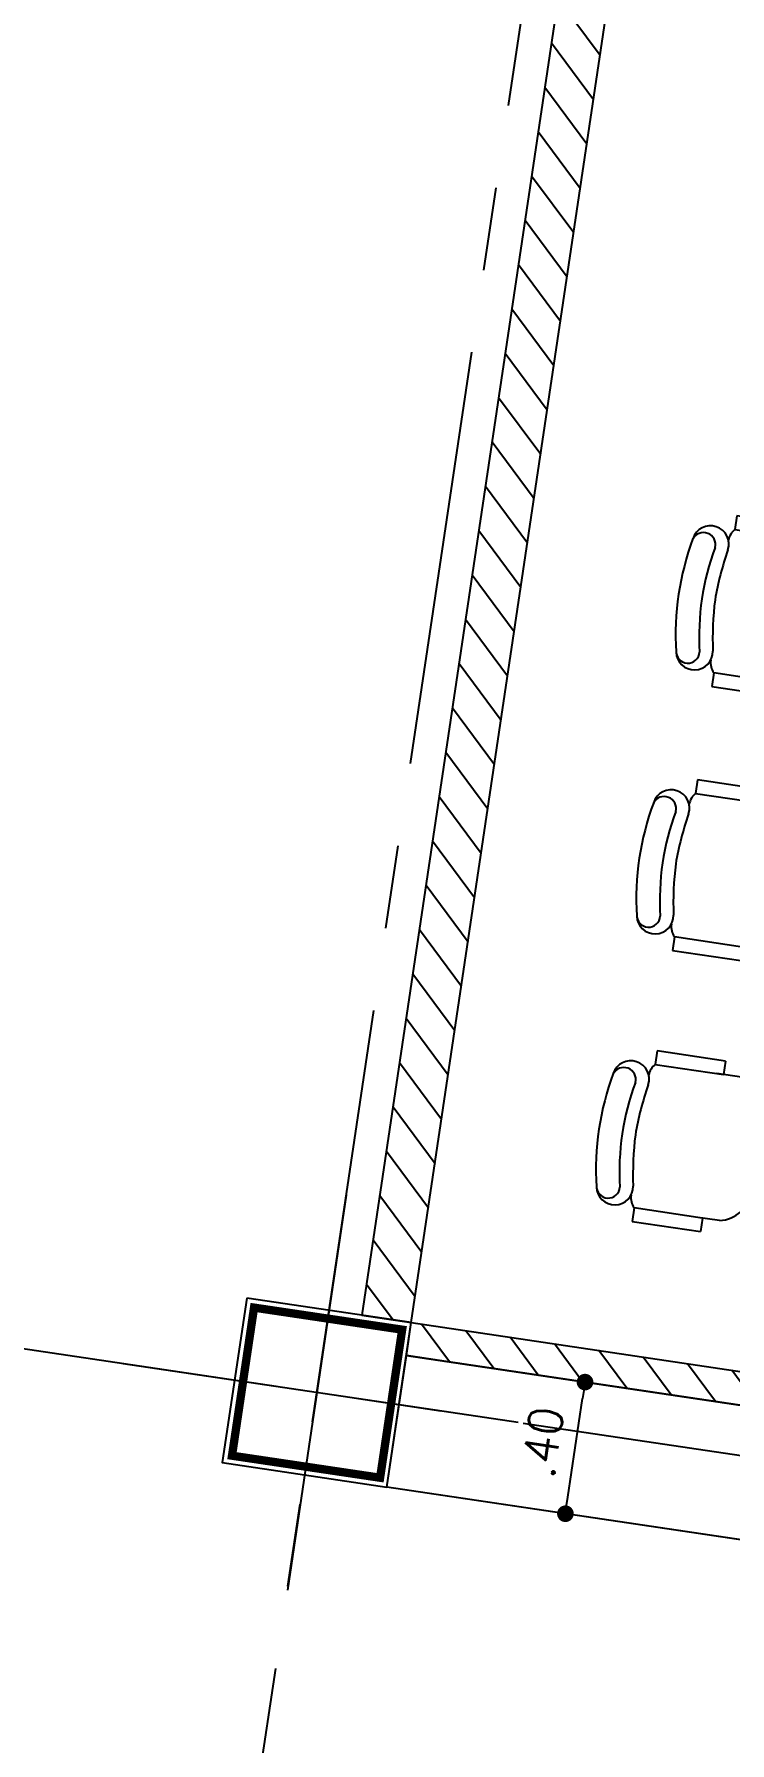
# Model space of a CAD drawing. Header units: millimetres. Extents: x 338 to 506, y 179 to 335.
# Drawn here: x 404.2 to 406.29, y 241.93 to 247.07 of the extents above; entities that cross this region are included whole.
import ezdxf

# ---------------------------------------------------------------- set-up
doc = ezdxf.new("R2010")
doc.units = ezdxf.units.MM
doc.linetypes.add('CENTER', pattern=[2, 1.25, -0.25, 0.25, -0.25])
doc.linetypes.add('DASHED2', pattern=[0.375, 0.25, -0.125])
for name, color, linetype in [('COLUMNAS', 252, 'Continuous'), ('CUBIERTA', 254, 'Continuous'), ('EJES-COLUMNAS', 3, 'CENTER'), ('EJES_DE_COLUMNA', 255, 'DASHED2'), ('EQUIPAMENTO', 4, 'Continuous'), ('MUROS', 32, 'Continuous'), ('PUPITRES', 8, 'Continuous')]:
    doc.layers.add(name, color=color, linetype=linetype)
doc.styles.add('NOTAS', font='simplex.shx')
doc.styles.get("Standard").update_dxf_attribs({"font": 'ARIALUNI.ttf'})
doc.dimstyles.new('ROMANS', dxfattribs={"dimtxt": 0.1, "dimasz": 0.05, "dimexe": 0.04, "dimexo": 0.5, "dimgap": 0.05, "dimtad": 1, "dimtih": 1, "dimtoh": 1, "dimdec": 4, "dimzin": 5, "dimdsep": 46, "dimtxsty": 'Standard', "dimsah": 1, "dimcen": 0.05, "dimse1": 1, "dimse2": 1, "dimclrd": 7, "dimclre": 7, "dimclrt": 7, "dimadec": 0, "dimazin": 0, "dimtfac": 1, "dimtdec": 4, "dimtix": 1, "dimtmove": 2, "dimatfit": 3, "dimfxl": 1, "dimtolj": 1, "dimarcsym": 0})

# ---------------------------------------------------------------- blocks, each defined once
blk = doc.blocks.new('*X901')
at = {"color": 0}
for p, q in [((62.6904, 89.7577), (62.5954, 89.6627)), ((62.8251, 89.7577), (62.6751, 89.6077)), ((62.9598, 89.7577), (62.8098, 89.6077)), ((63.0945, 89.7577), (62.9445, 89.6077)), ((63.2292, 89.7577), (63.0792, 89.6077)), ((63.3639, 89.7577), (63.2139, 89.6077)), ((63.4986, 89.7577), (63.3486, 89.6077)), ((63.6333, 89.7577), (63.4833, 89.6077)), ((63.768, 89.7577), (63.618, 89.6077)), ((63.9027, 89.7577), (63.7527, 89.6077)), ((64.0374, 89.7577), (63.8874, 89.6077)), ((64.1721, 89.7577), (64.0221, 89.6077)), ((64.3068, 89.7577), (64.1568, 89.6077)), ((64.4415, 89.7577), (64.2915, 89.6077)), ((64.5762, 89.7577), (64.4262, 89.6077)), ((64.7109, 89.7577), (64.5609, 89.6077)), ((64.8456, 89.7577), (64.6956, 89.6077)), ((64.9804, 89.7577), (64.8304, 89.6077)), ((65.1151, 89.7577), (64.9651, 89.6077)), ((65.2498, 89.7577), (65.0998, 89.6077)), ((65.3845, 89.7577), (65.2345, 89.6077)), ((65.5192, 89.7577), (65.3692, 89.6077)), ((65.6539, 89.7577), (65.5039, 89.6077)), ((65.7886, 89.7577), (65.6386, 89.6077)), ((65.9233, 89.7577), (65.7733, 89.6077)), ((66.058, 89.7577), (65.908, 89.6077)), ((66.1927, 89.7577), (66.0427, 89.6077)), ((66.3274, 89.7577), (66.1774, 89.6077)), ((66.4621, 89.7577), (66.3121, 89.6077)), ((66.5968, 89.7577), (66.4468, 89.6077))]:
    blk.add_line(p, q, dxfattribs=at)
blk = doc.blocks.new('SILLA-AULA')
at = {"layer": 'PUPITRES'}
for p, q in [((-0.3089, 0.1635), (-0.3089, 0.0888)), ((0.1271, 0.1618), (0.1271, 0.0881)), ((-0.3498, 0.1091), (-0.3498, -0.0987)), ((-0.3498, 0.1091), (-0.3089, 0.1091)), ((-0.3089, -0.0987), (-0.3089, 0.1091)), ((0.1269, 0.1096), (0.168, 0.1096)), ((0.1271, 0.1088), (0.1271, -0.0982)), ((0.168, -0.0982), (0.168, 0.1096)), ((-0.3498, -0.0987), (-0.3089, -0.0987)), ((0.1271, -0.0982), (0.168, -0.0982))]:
    blk.add_line(p, q, dxfattribs=at)
for centre, radius, start, end in [((-0.2016, 0.1365), 0.1106, 94.0766, 165.8334), ((-0.0911, -1.4149), 1.6658, 85.9234, 94.0766), ((0.0195, 0.1365), 0.1106, 13.2566, 85.9234), ((-0.2715, -0.0584), 0.0549, 227.1618, 267.5717), ((0.0898, -0.0579), 0.0549, 270.7226, 312.8382), ((-0.2542, -0.1649), 0.0553, 80.2478, 260.1012), ((-0.2498, -0.1856), 0.0362, 85.0872, 250.3213), ((-0.0876, 0.6001), 0.7663, 258.0112, 281.9888), ((-0.0727, 0.7859), 0.9127, 259.1286, 268.8433), ((-0.1095, 0.7859), 0.9127, 271.1567, 280.8714), ((0.072, -0.1649), 0.0553, 279.8988, 99.7522), ((0.0746, -0.1846), 0.0352, 274.9128, 94.9128), ((-0.0911, 0.5988), 0.8362, 258.0899, 281.9101)]:
    blk.add_arc(centre, radius, start, end, dxfattribs=at)
blk = doc.blocks.new('*U152')
at = {"layer": 'MUROS'}
for p in [(1.39914, -1.02539), (2.20139, -1.02539), (3.02485, -1.02539)]:
    blk.add_blockref('SILLA-AULA', p, dxfattribs=at)
blk = doc.blocks.new('*U153')
at = {"layer": 'MUROS', "color": 0, "linetype": 'ByBlock'}
blk.add_blockref('*U152', (0, -4.2), dxfattribs=at)
blk = doc.blocks.new('*U154')
at = {"layer": 'MUROS'}
blk.add_blockref('*U153', (3.31529, 5.63845), dxfattribs=at)
blk = doc.blocks.new('*X190')
at = {"color": 0}
for p, q in [((2955.2613, 1969.7649), (2955.3613, 1969.8649)), ((2955.2613, 1969.6302), (2955.3613, 1969.7302)), ((2955.2613, 1969.4955), (2955.3613, 1969.5955)), ((2955.2613, 1969.3608), (2955.3613, 1969.4608)), ((2955.2613, 1969.2261), (2955.3613, 1969.3261)), ((2955.2613, 1969.0913), (2955.3613, 1969.1913)), ((2955.2613, 1968.9566), (2955.3613, 1969.0566)), ((2955.2613, 1968.8219), (2955.3613, 1968.9219)), ((2955.2613, 1968.6872), (2955.3613, 1968.7872)), ((2955.2613, 1968.5525), (2955.3613, 1968.6525)), ((2955.2613, 1968.4178), (2955.3613, 1968.5178)), ((2955.2613, 1968.2831), (2955.3613, 1968.3831)), ((2955.2895, 1968.1766), (2955.3613, 1968.2484))]:
    blk.add_line(p, q, dxfattribs=at)
blk = doc.blocks.new('_DOT')
at = {"color": 0, "linetype": 'ByBlock'}
blk.add_line((-0.5, 0), (-1, 0), dxfattribs=at)
at = {"color": 0, "linetype": 'ByBlock', "const_width": 0.5}
blk.add_lwpolyline([(-0.25, 0, 1), (0.25, 0, 1)], format="xyb", close=True, dxfattribs=at)
blk = doc.blocks.new('*U81')
at = {"layer": 'MUROS', "color": 7, "style": 'NOTAS'}
blk.add_text('.40', height=0.1, dxfattribs=at).set_placement((2954.9565, 1969.4027))
blk = doc.blocks.new('*D80')
at = {"layer": 'DEFPOINTS', "color": 0, "transparency": 16777216}
for p in [(2954.8613, 1969.3868), (2955.2613, 1969.3868), (2955.2613, 1969.3527)]:
    blk.add_point(p, dxfattribs=at)
at = {"layer": 'MUROS', "color": 7, "transparency": 16777216}
blk.add_line((2954.9113, 1969.3527), (2955.2113, 1969.3527), dxfattribs=at)
at = {"transparency": 16777216}
blk.add_blockref('*U81', (0, 0), dxfattribs=at)
at = {"layer": 'MUROS', "color": 7, "transparency": 16777216, "xscale": 0.05, "yscale": 0.05, "zscale": 0.05, "rotation": 180}
blk.add_blockref('_DOT', (2954.8613, 1969.3527), dxfattribs=at)
at = {"layer": 'MUROS', "color": 7, "transparency": 16777216, "xscale": 0.05, "yscale": 0.05, "zscale": 0.05}
blk.add_blockref('_DOT', (2955.2613, 1969.3527), dxfattribs=at)
blk = doc.blocks.new('EJES_ESTRUCTURALES')
at = {"layer": 'EJES_DE_COLUMNA', "color": 9, "linetype": 'CENTER'}
for p, q in [((693.56628, 131.2663), (693.56628, 199.7363)), ((661.47768, 185.14297), (759.37077, 185.14297))]:
    blk.add_line(p, q, dxfattribs=at)
blk = doc.blocks.new('COLUMNAS')
at = {"layer": 'COLUMNAS', "color": 6}
blk.add_lwpolyline([(-584.4662, 209.226), (-584.9662, 209.226), (-584.9662, 208.726), (-584.4662, 208.726), (-584.4662, 209.226)], dxfattribs=at)
at = {"layer": 'COLUMNAS', "color": 6, "const_width": 0.025}
blk.add_lwpolyline([(-584.9412, 208.7501), (-584.4912, 208.7501), (-584.4912, 209.2001), (-584.9412, 209.2001)], close=True, dxfattribs=at)
at = {"layer": 'EJES-COLUMNAS'}
for p, q in [((-584.7162, 208.3638), (-584.7162, 209.5638)), ((-584.7162, 208.3638), (-584.7162, 209.5638)), ((-584.1162, 208.976), (-585.3162, 208.976))]:
    blk.add_line(p, q, dxfattribs=at)
blk = doc.blocks.new('V7_B10')
blk.add_line((2954.8613, 1965.31534), (2954.8613, 1969.89534))
at = {"layer": 'EQUIPAMENTO'}
blk.add_lwpolyline([(2954.8613, 1969.89534), (2955.2613, 1969.89534), (2955.2613, 1965.31534), (2954.8613, 1965.31534)], close=True, dxfattribs=at)
at = {"layer": 'MUROS'}
blk.add_lwpolyline([(2955.3613, 1965.31534), (2955.2613, 1965.31534), (2955.2613, 1969.64534), (2955.2613, 1969.64534), (2955.2613, 1969.79534), (2955.2613, 1969.79534), (2955.2613, 1969.89534), (2955.3613, 1969.89534), (2955.3613, 1965.31534)], dxfattribs=at)
at = {"layer": 'MUROS', "linetype": 'Continuous'}
blk.add_blockref('*X190', (0, 0), dxfattribs=at)
at = {"layer": 'MUROS'}
dim = blk.add_linear_dim(base=(2955.2613, 1969.35266), p1=(2954.8613, 1969.38677), p2=(2955.2613, 1969.38677), dimstyle='ROMANS', dxfattribs=at)
dim.commit()
dim.dimension.update_dxf_attribs({"geometry": '*D80', "text_midpoint": (2955.0613, 1969.45266)})
blk = doc.blocks.new('V7_B10-')
at = {"color": 32}
blk.add_blockref('V7_B10', (0, 0), dxfattribs=at)
blk = doc.blocks.new('A$C7152A42C')
at = {"layer": 'MUROS'}
blk.add_lwpolyline([(62.59541, 89.60772), (69.60901, 89.60772), (69.60901, 89.75772), (69.20771, 89.75772), (69.20771, 89.75772), (69.0585, 89.75772), (69.0585, 89.75772), (68.86396, 89.75772), (68.86396, 89.75772), (62.59541, 89.75772), (62.5954, 89.60772)], dxfattribs=at)
at = {"color": 32}
blk.add_blockref('V7_B10-', (-2892.7659, -1880.28762), dxfattribs=at)
at = {"layer": 'CUBIERTA'}
blk.add_blockref('COLUMNAS', (647.06158, -119.11823), dxfattribs=at)
at = {"layer": 'EJES_DE_COLUMNA'}
blk.add_blockref('EJES_ESTRUCTURALES', (-631.22088, -95.28525), dxfattribs=at)
at = {"layer": 'MUROS', "linetype": 'Continuous'}
blk.add_blockref('*X901', (0, 0), dxfattribs=at)
at = {"layer": 'MUROS', "rotation": 180}
blk.add_blockref('*U154', (69.5023, 89.31129), dxfattribs=at)

msp = doc.modelspace()

# ---------------------------------------------------------------- block references
at = {"layer": 'MUROS', "color": 32, "rotation": 81.53046525965426}
msp.add_blockref('A$C7152A42C', (484.7482, 168.0844), dxfattribs=at)

doc.saveas('drawing.dxf')
